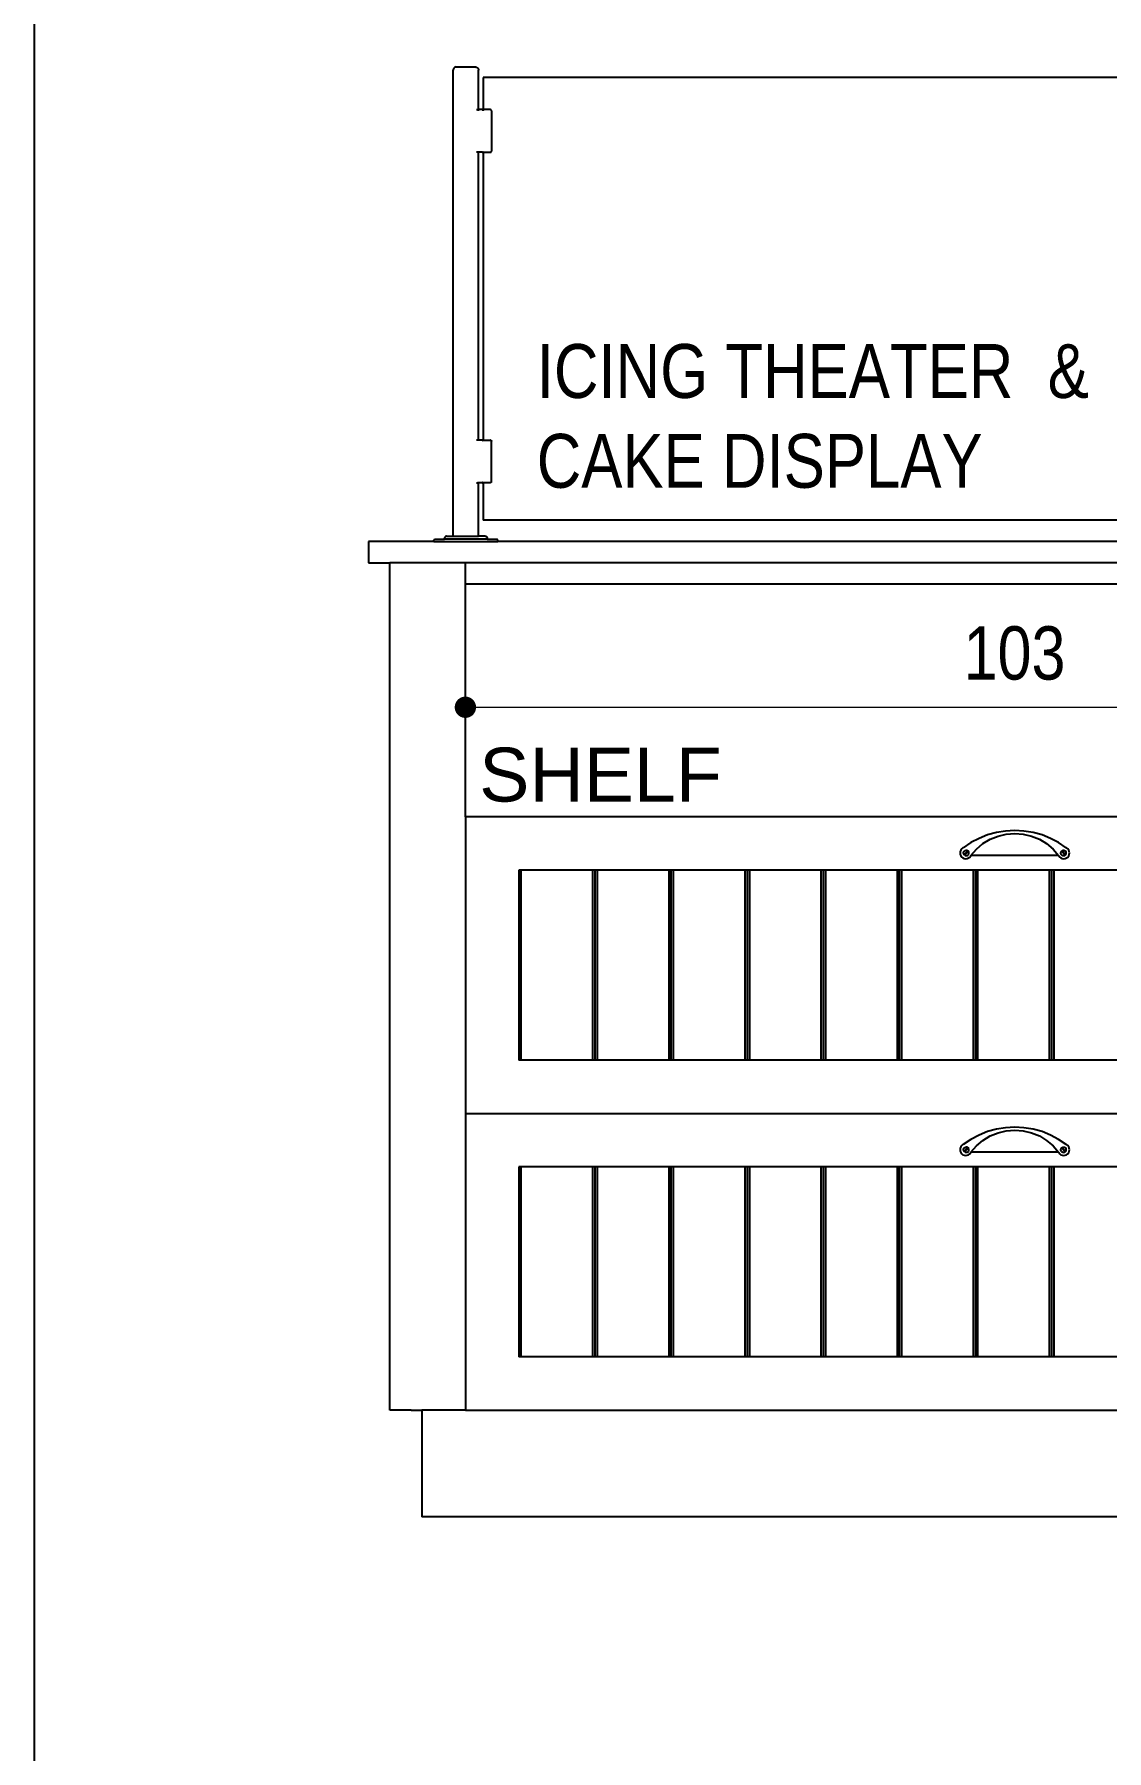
# Model space of a CAD drawing. Header units: millimetres. Extents: x 106699 to 122058, y 158555 to 162844.
# Drawn here: x 109440.5 to 109591.3, y 160786.7 to 161028.2 of the extents above; entities that cross this region are included whole.
import ezdxf

# ---------------------------------------------------------------- set-up
doc = ezdxf.new("R2010")
doc.units = ezdxf.units.MM
doc.layers.add('layout-BE', color=16, linetype='Continuous')
doc.layers.add('S2000-002 Çizgi', color=7, linetype='Continuous')
doc.layers.add('no3_yazı tefriş', color=152, linetype='Continuous', lineweight=0)
doc.styles.add('BE', font='ARIALN.TTF')
doc.styles.get("Standard").update_dxf_attribs({"font": 'arial.ttf'})
doc.dimstyles.new('Copy of BE-50', dxfattribs={"dimscale": 100, "dimtxt": 0.05, "dimasz": 0.02, "dimexe": 0.025, "dimexo": 0, "dimgap": 0.025, "dimtad": 1, "dimdec": 1, "dimrnd": 0.5, "dimdsep": 46, "dimtxsty": 'BE', "dimblk": 'DOT', "dimcen": 0.5, "dimdle": 0.025, "dimse1": 1, "dimse2": 1, "dimclrd": 256, "dimclre": 256, "dimclrt": 256, "dimadec": 0, "dimazin": 2, "dimtm": 1e-09, "dimtfac": 1, "dimtdec": 1, "dimtix": 1, "dimtmove": 2, "dimatfit": 0, "dimldrblk": 'DOT', "dimfxl": 0.5, "dimfxlon": 1, "dimtolj": 1, "dimlwd": 9, "dimlwe": 0, "dimarcsym": 0})

# ---------------------------------------------------------------- blocks, each defined once
blk = doc.blocks.new('_Dot')
at = {"color": 0, "linetype": 'ByBlock', "lineweight": -2}
blk.add_line((-0.5, 0), (-1, 0), dxfattribs=at)
at = {"color": 0, "linetype": 'ByBlock', "const_width": 0.5}
blk.add_lwpolyline([(-0.25, 0, 1), (0.25, 0, 1)], format="xyb", close=True, dxfattribs=at)
blk = doc.blocks.new('*D166')
at = {"layer": 'Defpoints', "color": 0, "transparency": 16777216}
for p in [(117001.79, 160595.34), (117001.79, 160530.4), (116898.79, 160529.4)]:
    blk.add_point(p, dxfattribs=at)
at = {"layer": 'S2000-002 Çizgi', "color": 134, "lineweight": 9, "true_color": 0x00a5a5, "transparency": 16777216}
blk.add_line((116900.79, 160595.34), (116999.79, 160595.34), dxfattribs=at)
at = {"layer": 'S2000-002 Çizgi', "color": 134, "lineweight": 9, "true_color": 0x00a5a5, "transparency": 16777216, "xscale": 2, "yscale": 2, "zscale": 2, "rotation": 180}
blk.add_blockref('_Dot', (116898.79, 160595.34), dxfattribs=at)
at = {"layer": 'S2000-002 Çizgi', "color": 134, "lineweight": 9, "true_color": 0x00a5a5, "transparency": 16777216, "xscale": 2, "yscale": 2, "zscale": 2}
blk.add_blockref('_Dot', (117001.79, 160595.34), dxfattribs=at)
at = {"layer": 'S2000-002 Çizgi', "color": 134, "true_color": 0x00a5a5, "transparency": 16777216, "insert": (116950.29, 160600.4), "char_height": 5, "attachment_point": 5, "style": 'BE'}
blk.add_mtext('\\A1;103', dxfattribs=at)
blk = doc.blocks.new('Layout1')
at = {"layer": 'layout-BE'}
blk.add_lwpolyline([(233.5, 1430), (233.5, 55)], dxfattribs=at)
blk = doc.blocks.new('BB')
for p, q in [((116897.64, 160655.16), (116897.63, 160655.1)), ((116897.63, 160611.4), (116897.63, 160655.1)), ((116897.66, 160655.23), (116897.64, 160655.16)), ((116897.7, 160655.29), (116897.66, 160655.23)), ((116897.74, 160655.33), (116897.7, 160655.29)), ((116897.8, 160655.37), (116897.74, 160655.33)), ((116897.87, 160655.39), (116897.8, 160655.37)), ((116897.93, 160655.4), (116897.87, 160655.39)), ((116897.93, 160655.4), (116899.73, 160655.4)), ((116899.73, 160655.4), (116899.8, 160655.39)), ((116899.8, 160655.39), (116899.86, 160655.37)), ((116899.86, 160655.37), (116899.92, 160655.33)), ((116899.92, 160655.33), (116899.97, 160655.29)), ((116899.97, 160655.29), (116900, 160655.23)), ((116900, 160655.23), (116900.02, 160655.16)), ((116900.02, 160655.16), (116900.03, 160655.1)), ((116900.03, 160651.4), (116900.03, 160655.1)), ((116980.45, 160654.4), (116900.45, 160654.4)), ((116900.45, 160654.4), (116900.45, 160651.4)), ((116899.83, 160651.4), (116900.03, 160651.4)), ((116900.03, 160651.38), (116900.03, 160651.4)), ((116900.35, 160651.4), (116900.03, 160651.4)), ((116900.03, 160651.3), (116900.03, 160651.34)), ((116900.37, 160651.4), (116900.35, 160651.4)), ((116900.39, 160651.39), (116900.37, 160651.4)), ((116900.37, 160651.4), (116900.45, 160651.4)), ((116900.41, 160651.38), (116900.39, 160651.39)), ((116900.45, 160651.32), (116900.44, 160651.34)), ((116900.45, 160651.4), (116900.45, 160651.38)), ((116901.13, 160651.4), (116900.45, 160651.4)), ((116900.45, 160651.34), (116900.45, 160651.32)), ((116900.45, 160651.3), (116900.45, 160651.32)), ((116901.13, 160651.4), (116901.14, 160651.4)), ((116901.14, 160651.4), (116901.15, 160651.4)), ((116901.17, 160651.39), (116901.15, 160651.4)), ((116901.19, 160651.38), (116901.17, 160651.39)), ((116901.21, 160651.36), (116901.19, 160651.38)), ((116901.22, 160651.34), (116901.21, 160651.36)), ((116901.23, 160651.32), (116901.22, 160651.34)), ((116901.23, 160651.3), (116901.23, 160651.32)), ((116901.23, 160651.3), (116901.23, 160647.5)), ((116900.03, 160647.4), (116899.83, 160647.4)), ((116900.03, 160647.41), (116900.03, 160647.45)), ((116900.03, 160620.4), (116900.03, 160647.4)), ((116900.35, 160647.4), (116900.03, 160647.4)), ((116900.35, 160647.4), (116900.37, 160647.4)), ((116900.37, 160647.4), (116900.45, 160647.4)), ((116900.39, 160647.41), (116900.41, 160647.42)), ((116900.41, 160647.42), (116900.43, 160647.44)), ((116900.43, 160647.44), (116900.44, 160647.45)), ((116900.45, 160647.45), (116900.45, 160647.41)), ((116900.45, 160647.45), (116900.45, 160647.41)), ((116900.45, 160647.45), (116900.45, 160647.41)), ((116900.45, 160647.4), (116900.45, 160620.4)), ((116900.45, 160647.4), (116901.12, 160647.4)), ((116901.12, 160647.4), (116901.13, 160647.4)), ((116901.13, 160647.4), (116901.14, 160647.4)), ((116901.15, 160647.4), (116901.14, 160647.4)), ((116901.17, 160647.41), (116901.15, 160647.4)), ((116901.17, 160647.41), (116901.19, 160647.42)), ((116901.19, 160647.42), (116901.21, 160647.44)), ((116901.21, 160647.44), (116901.22, 160647.45)), ((116901.22, 160647.45), (116901.23, 160647.48)), ((116901.23, 160647.48), (116901.23, 160647.5)), ((116900.03, 160620.4), (116899.83, 160620.4)), ((116900.35, 160620.4), (116900.03, 160620.4)), ((116900.03, 160620.34), (116900.03, 160620.39)), ((116900.35, 160620.4), (116900.37, 160620.4)), ((116900.37, 160620.4), (116900.45, 160620.4)), ((116900.39, 160620.39), (116900.41, 160620.38)), ((116900.41, 160620.38), (116900.43, 160620.36)), ((116900.43, 160620.36), (116900.44, 160620.34)), ((116900.45, 160620.4), (116901.12, 160620.4)), ((116900.45, 160620.39), (116900.45, 160620.34)), ((116900.45, 160620.34), (116900.45, 160620.39)), ((116900.45, 160620.34), (116900.45, 160620.39)), ((116901.12, 160620.4), (116901.13, 160620.4)), ((116901.13, 160620.4), (116901.14, 160620.4)), ((116901.15, 160620.4), (116901.14, 160620.4)), ((116901.17, 160620.39), (116901.15, 160620.4)), ((116901.17, 160620.39), (116901.19, 160620.38)), ((116901.19, 160620.38), (116901.21, 160620.36)), ((116901.21, 160620.36), (116901.22, 160620.34)), ((116901.22, 160620.34), (116901.23, 160620.32)), ((116901.23, 160620.32), (116901.23, 160620.3)), ((116901.23, 160616.5), (116901.23, 160620.3)), ((116899.83, 160616.4), (116900.03, 160616.4)), ((116900.03, 160616.45), (116900.03, 160616.5)), ((116900.03, 160616.4), (116900.03, 160616.42)), ((116900.03, 160611.4), (116900.03, 160616.4)), ((116900.35, 160616.4), (116900.03, 160616.4)), ((116900.37, 160616.4), (116900.35, 160616.4)), ((116900.39, 160616.41), (116900.37, 160616.4)), ((116900.37, 160616.4), (116900.45, 160616.4)), ((116900.41, 160616.42), (116900.39, 160616.41)), ((116900.45, 160616.48), (116900.44, 160616.45)), ((116900.45, 160616.5), (116900.45, 160616.48)), ((116900.45, 160616.48), (116900.45, 160616.45)), ((116900.45, 160616.42), (116900.45, 160616.4)), ((116900.45, 160616.4), (116900.45, 160612.9)), ((116901.13, 160616.4), (116900.45, 160616.4)), ((116901.13, 160616.4), (116901.14, 160616.4)), ((116901.14, 160616.4), (116901.15, 160616.4)), ((116901.17, 160616.41), (116901.15, 160616.4)), ((116901.19, 160616.42), (116901.17, 160616.41)), ((116901.21, 160616.44), (116901.19, 160616.42)), ((116901.22, 160616.45), (116901.21, 160616.44)), ((116901.23, 160616.48), (116901.22, 160616.45)), ((116901.23, 160616.5), (116901.23, 160616.48)), ((116980.45, 160612.9), (116900.45, 160612.9)), ((116889.69, 160610.9), (116889.69, 160608.9)), ((116895.83, 160610.9), (116889.69, 160610.9)), ((116895.84, 160611.04), (116895.83, 160611.02)), ((116895.83, 160611), (116895.83, 160611.02)), ((116895.83, 160610.9), (116895.83, 160611)), ((116895.83, 160610.9), (116901.83, 160610.9)), ((116895.85, 160611.06), (116895.84, 160611.04)), ((116895.87, 160611.08), (116895.85, 160611.06)), ((116895.87, 160611.08), (116895.89, 160611.09)), ((116895.89, 160611.09), (116895.91, 160611.1)), ((116895.91, 160611.1), (116895.93, 160611.1)), ((116895.93, 160611.1), (116896.83, 160611.1)), ((116896.84, 160611.24), (116896.83, 160611.2)), ((116896.83, 160611.1), (116896.83, 160611.2)), ((116896.83, 160611.04), (116896.83, 160611.1)), ((116900.83, 160611.1), (116896.83, 160611.1)), ((116896.83, 160611), (116896.83, 160611.02)), ((116896.85, 160611.28), (116896.84, 160611.24)), ((116896.88, 160611.32), (116896.85, 160611.28)), ((116896.91, 160611.35), (116896.88, 160611.32)), ((116896.95, 160611.38), (116896.91, 160611.35)), ((116896.99, 160611.39), (116896.95, 160611.38)), ((116897.03, 160611.4), (116896.99, 160611.39)), ((116897.03, 160611.4), (116897.63, 160611.4)), ((116897.63, 160611.4), (116900.03, 160611.4)), ((116900.63, 160611.4), (116900.03, 160611.4)), ((116900.63, 160611.4), (116900.68, 160611.39)), ((116900.68, 160611.39), (116900.72, 160611.38)), ((116900.72, 160611.38), (116900.76, 160611.35)), ((116900.76, 160611.35), (116900.79, 160611.32)), ((116900.79, 160611.32), (116900.81, 160611.28)), ((116900.81, 160611.28), (116900.83, 160611.24)), ((116900.83, 160611.24), (116900.83, 160611.2)), ((116900.83, 160611.1), (116900.83, 160611.2)), ((116900.83, 160611.04), (116900.83, 160611.1)), ((116900.83, 160611.1), (116901.73, 160611.1)), ((116900.83, 160611), (116900.83, 160611.02)), ((116901.75, 160611.1), (116901.73, 160611.1)), ((116901.77, 160611.09), (116901.75, 160611.1)), ((116901.79, 160611.08), (116901.77, 160611.09)), ((116901.81, 160611.06), (116901.79, 160611.08)), ((116901.82, 160611.04), (116901.81, 160611.06)), ((116901.83, 160611.02), (116901.82, 160611.04)), ((116901.83, 160611), (116901.83, 160611.02)), ((116901.83, 160610.9), (116901.83, 160611)), ((116979.07, 160610.9), (116901.83, 160610.9)), ((116889.69, 160608.9), (116891.69, 160608.9)), ((116893.69, 160608.9), (116891.69, 160608.9)), ((116891.69, 160529.4), (116891.69, 160608.9)), ((116899.69, 160608.9), (116893.69, 160608.9)), ((117155.69, 160608.9), (116899.69, 160608.9)), ((117000.69, 160606.9), (116898.79, 160606.9)), ((116898.79, 160585.06), (116898.79, 160557.23)), ((116899.69, 160585.06), (116898.79, 160585.06)), ((117000.69, 160585.06), (116899.69, 160585.06)), ((116948.6, 160583.59), (116947.77, 160583.36)), ((116949.45, 160583.73), (116948.6, 160583.59)), ((116950.32, 160583.78), (116949.45, 160583.73)), ((116951.18, 160583.73), (116950.32, 160583.78)), ((116952.03, 160583.59), (116951.18, 160583.73)), ((116952.87, 160583.36), (116952.03, 160583.59)), ((116945.25, 160581.94), (116945.2, 160581.81)), ((116945.34, 160582.05), (116945.25, 160581.94)), ((116945.45, 160582.14), (116945.34, 160582.05)), ((116945.48, 160582.15), (116945.45, 160582.14)), ((116946.2, 160582.64), (116945.48, 160582.15)), ((116945.62, 160581.88), (116945.68, 160581.92)), ((116945.68, 160581.92), (116945.74, 160581.93)), ((116945.74, 160581.93), (116945.81, 160581.93)), ((116945.81, 160581.93), (116945.87, 160581.91)), ((116946.96, 160583.04), (116946.2, 160582.64)), ((116946.2, 160581.43), (116946.72, 160582.03)), ((116946.72, 160582.03), (116947.33, 160582.55)), ((116947.77, 160583.36), (116946.96, 160583.04)), ((116947.33, 160582.55), (116948.01, 160582.96)), ((116948.01, 160582.96), (116948.75, 160583.26)), ((116948.75, 160583.26), (116949.52, 160583.44)), ((116949.52, 160583.44), (116950.32, 160583.51)), ((116950.32, 160583.51), (116951.11, 160583.44)), ((116951.11, 160583.44), (116951.88, 160583.26)), ((116951.88, 160583.26), (116952.62, 160582.96)), ((116952.62, 160582.96), (116953.3, 160582.55)), ((116953.67, 160583.04), (116952.87, 160583.36)), ((116953.3, 160582.55), (116953.91, 160582.03)), ((116954.43, 160582.64), (116953.67, 160583.04)), ((116953.91, 160582.03), (116954.43, 160581.43)), ((116955.15, 160582.15), (116954.43, 160582.64)), ((116954.79, 160581.9), (116954.85, 160581.92)), ((116954.85, 160581.92), (116954.92, 160581.93)), ((116954.92, 160581.93), (116954.98, 160581.91)), ((116955.18, 160582.14), (116955.15, 160582.15)), ((116955.3, 160582.05), (116955.18, 160582.14)), ((116955.38, 160581.94), (116955.3, 160582.05)), ((116955.43, 160581.81), (116955.38, 160581.94)), ((116945.2, 160581.81), (116945.18, 160581.67)), ((116945.18, 160581.67), (116945.2, 160581.53)), ((116945.2, 160581.53), (116945.25, 160581.4)), ((116945.25, 160581.4), (116945.34, 160581.29)), ((116945.34, 160581.29), (116945.45, 160581.2)), ((116945.45, 160581.2), (116945.58, 160581.15)), ((116945.51, 160581.65), (116945.52, 160581.72)), ((116945.53, 160581.58), (116945.51, 160581.65)), ((116945.52, 160581.72), (116945.53, 160581.78)), ((116945.53, 160581.78), (116945.57, 160581.84)), ((116945.56, 160581.53), (116945.53, 160581.58)), ((116945.58, 160581.5), (116945.56, 160581.53)), ((116945.57, 160581.84), (116945.62, 160581.88)), ((116945.58, 160581.5), (116945.9, 160581.89)), ((116945.61, 160581.48), (116945.58, 160581.5)), ((116945.58, 160581.15), (116945.72, 160581.13)), ((116945.64, 160581.46), (116945.61, 160581.48)), ((116945.95, 160581.85), (116945.64, 160581.46)), ((116945.64, 160581.46), (116945.67, 160581.44)), ((116945.67, 160581.44), (116945.73, 160581.42)), ((116945.72, 160581.13), (116945.86, 160581.15)), ((116945.73, 160581.42), (116945.8, 160581.42)), ((116945.8, 160581.42), (116945.86, 160581.44)), ((116945.86, 160581.44), (116945.92, 160581.47)), ((116945.86, 160581.15), (116945.99, 160581.2)), ((116945.87, 160581.91), (116945.9, 160581.89)), ((116945.9, 160581.89), (116945.93, 160581.88)), ((116945.92, 160581.47), (116945.97, 160581.52)), ((116945.93, 160581.88), (116945.95, 160581.85)), ((116945.97, 160581.83), (116945.95, 160581.85)), ((116946.01, 160581.77), (116945.97, 160581.83)), ((116945.97, 160581.52), (116946, 160581.57)), ((116945.99, 160581.2), (116946.1, 160581.29)), ((116946, 160581.57), (116946.02, 160581.64)), ((116946.02, 160581.7), (116946.01, 160581.77)), ((116946.02, 160581.64), (116946.02, 160581.7)), ((116946.1, 160581.29), (116946.19, 160581.4)), ((116946.19, 160581.4), (116946.2, 160581.43)), ((116954.43, 160581.43), (116946.2, 160581.43)), ((116954.43, 160581.43), (116954.45, 160581.4)), ((116954.45, 160581.4), (116954.53, 160581.29)), ((116954.53, 160581.29), (116954.64, 160581.2)), ((116954.64, 160581.69), (116954.66, 160581.76)), ((116954.64, 160581.63), (116954.64, 160581.69)), ((116954.66, 160581.56), (116954.64, 160581.63)), ((116954.64, 160581.2), (116954.77, 160581.15)), ((116954.66, 160581.76), (116954.69, 160581.82)), ((116954.7, 160581.51), (116954.66, 160581.56)), ((116954.69, 160581.82), (116954.71, 160581.84)), ((116954.7, 160581.51), (116954.75, 160581.46)), ((116954.71, 160581.84), (116954.73, 160581.87)), ((116955.03, 160581.46), (116954.71, 160581.84)), ((116954.73, 160581.87), (116954.76, 160581.89)), ((116954.75, 160581.46), (116954.81, 160581.43)), ((116954.76, 160581.89), (116954.79, 160581.9)), ((116954.76, 160581.89), (116955.08, 160581.5)), ((116954.77, 160581.15), (116954.91, 160581.13)), ((116954.81, 160581.43), (116954.88, 160581.42)), ((116954.88, 160581.42), (116954.94, 160581.42)), ((116954.91, 160581.13), (116955.05, 160581.15)), ((116954.94, 160581.42), (116955.01, 160581.44)), ((116954.98, 160581.91), (116955.04, 160581.88)), ((116955.01, 160581.44), (116955.03, 160581.46)), ((116955.06, 160581.48), (116955.03, 160581.46)), ((116955.04, 160581.88), (116955.09, 160581.84)), ((116955.05, 160581.15), (116955.18, 160581.2)), ((116955.08, 160581.5), (116955.06, 160581.48)), ((116955.08, 160581.5), (116955.11, 160581.53)), ((116955.13, 160581.78), (116955.09, 160581.84)), ((116955.11, 160581.53), (116955.14, 160581.59)), ((116955.15, 160581.72), (116955.13, 160581.78)), ((116955.14, 160581.59), (116955.15, 160581.65)), ((116955.15, 160581.65), (116955.15, 160581.72)), ((116955.18, 160581.2), (116955.3, 160581.29)), ((116955.3, 160581.29), (116955.38, 160581.4)), ((116955.38, 160581.4), (116955.43, 160581.53)), ((116955.45, 160581.67), (116955.43, 160581.81)), ((116955.43, 160581.53), (116955.45, 160581.67)), ((116903.79, 160580.06), (116903.79, 160562.23)), ((116904, 160580.06), (116903.79, 160580.06)), ((116904, 160580.06), (116904, 160562.23)), ((116910.72, 160580.06), (116904, 160580.06)), ((116910.72, 160580.06), (116910.72, 160562.23)), ((116910.93, 160580.06), (116910.72, 160580.06)), ((116910.93, 160580.06), (116910.93, 160562.23)), ((116911.14, 160580.06), (116910.93, 160580.06)), ((116911.14, 160580.06), (116911.14, 160562.23)), ((116917.86, 160580.06), (116911.14, 160580.06)), ((116917.86, 160580.06), (116917.86, 160562.23)), ((116918.07, 160580.06), (116917.86, 160580.06)), ((116918.07, 160580.06), (116918.07, 160562.23)), ((116918.28, 160580.06), (116918.07, 160580.06)), ((116918.28, 160580.06), (116918.28, 160562.23)), ((116925, 160580.06), (116918.28, 160580.06)), ((116925, 160580.06), (116925, 160562.23)), ((116925.21, 160580.06), (116925, 160580.06)), ((116925.21, 160580.06), (116925.21, 160562.23)), ((116925.42, 160580.06), (116925.21, 160580.06)), ((116925.42, 160580.06), (116925.42, 160562.23)), ((116932.14, 160580.06), (116925.42, 160580.06)), ((116932.14, 160580.06), (116932.14, 160562.23)), ((116932.35, 160580.06), (116932.14, 160580.06)), ((116932.35, 160580.06), (116932.35, 160562.23)), ((116932.56, 160580.06), (116932.35, 160580.06)), ((116932.56, 160580.06), (116932.56, 160562.23)), ((116939.27, 160580.06), (116932.56, 160580.06)), ((116939.27, 160580.06), (116939.27, 160562.23)), ((116939.48, 160580.06), (116939.27, 160580.06)), ((116939.48, 160580.06), (116939.48, 160562.23)), ((116939.69, 160580.06), (116939.48, 160580.06)), ((116939.69, 160580.06), (116939.69, 160562.23)), ((116946.41, 160580.06), (116939.69, 160580.06)), ((116946.41, 160580.06), (116946.41, 160562.23)), ((116946.62, 160580.06), (116946.41, 160580.06)), ((116946.62, 160580.06), (116946.62, 160562.23)), ((116946.83, 160580.06), (116946.62, 160580.06)), ((116946.83, 160580.06), (116946.83, 160562.23)), ((116953.55, 160580.06), (116946.83, 160580.06)), ((116953.55, 160580.06), (116953.55, 160562.23)), ((116953.76, 160580.06), (116953.55, 160580.06)), ((116953.76, 160580.06), (116953.76, 160562.23)), ((116953.97, 160580.06), (116953.76, 160580.06)), ((116953.97, 160580.06), (116953.97, 160562.23)), ((116960.69, 160580.06), (116953.97, 160580.06)), ((116904, 160562.23), (116903.79, 160562.23)), ((116910.72, 160562.23), (116904, 160562.23)), ((116910.93, 160562.23), (116910.72, 160562.23)), ((116911.14, 160562.23), (116910.93, 160562.23)), ((116917.86, 160562.23), (116911.14, 160562.23)), ((116918.07, 160562.23), (116917.86, 160562.23)), ((116918.28, 160562.23), (116918.07, 160562.23)), ((116925, 160562.23), (116918.28, 160562.23)), ((116925.21, 160562.23), (116925, 160562.23)), ((116925.42, 160562.23), (116925.21, 160562.23)), ((116932.14, 160562.23), (116925.42, 160562.23)), ((116932.35, 160562.23), (116932.14, 160562.23)), ((116932.56, 160562.23), (116932.35, 160562.23)), ((116939.27, 160562.23), (116932.56, 160562.23)), ((116939.48, 160562.23), (116939.27, 160562.23)), ((116939.69, 160562.23), (116939.48, 160562.23)), ((116946.41, 160562.23), (116939.69, 160562.23)), ((116946.62, 160562.23), (116946.41, 160562.23)), ((116946.83, 160562.23), (116946.62, 160562.23)), ((116953.55, 160562.23), (116946.83, 160562.23)), ((116953.76, 160562.23), (116953.55, 160562.23)), ((116953.97, 160562.23), (116953.76, 160562.23)), ((116960.69, 160562.23), (116953.97, 160562.23)), ((116898.79, 160557.23), (117001.59, 160557.23)), ((116898.79, 160557.23), (116898.79, 160529.4)), ((116946.2, 160554.8), (116945.48, 160554.32)), ((116946.96, 160555.21), (116946.2, 160554.8)), ((116946.72, 160554.2), (116947.33, 160554.71)), ((116947.77, 160555.53), (116946.96, 160555.21)), ((116947.33, 160554.71), (116948.01, 160555.13)), ((116948.6, 160555.76), (116947.77, 160555.53)), ((116948.01, 160555.13), (116948.75, 160555.43)), ((116949.45, 160555.9), (116948.6, 160555.76)), ((116948.75, 160555.43), (116949.52, 160555.61)), ((116950.32, 160555.94), (116949.45, 160555.9)), ((116949.52, 160555.61), (116950.32, 160555.67)), ((116951.18, 160555.9), (116950.32, 160555.94)), ((116950.32, 160555.67), (116951.11, 160555.61)), ((116951.11, 160555.61), (116951.88, 160555.43)), ((116952.03, 160555.76), (116951.18, 160555.9)), ((116951.88, 160555.43), (116952.62, 160555.13)), ((116952.87, 160555.53), (116952.03, 160555.76)), ((116952.62, 160555.13), (116953.3, 160554.71)), ((116953.67, 160555.21), (116952.87, 160555.53)), ((116953.3, 160554.71), (116953.91, 160554.2)), ((116954.43, 160554.8), (116953.67, 160555.21)), ((116955.15, 160554.32), (116954.43, 160554.8)), ((116945.2, 160553.98), (116945.18, 160553.84)), ((116945.18, 160553.84), (116945.2, 160553.7)), ((116945.25, 160554.11), (116945.2, 160553.98)), ((116945.2, 160553.7), (116945.25, 160553.57)), ((116945.34, 160554.22), (116945.25, 160554.11)), ((116945.25, 160553.57), (116945.34, 160553.46)), ((116945.45, 160554.31), (116945.34, 160554.22)), ((116945.34, 160553.46), (116945.45, 160553.37)), ((116945.48, 160554.32), (116945.45, 160554.31)), ((116945.45, 160553.37), (116945.58, 160553.32)), ((116945.51, 160553.82), (116945.52, 160553.88)), ((116945.53, 160553.75), (116945.51, 160553.82)), ((116945.52, 160553.88), (116945.53, 160553.95)), ((116945.53, 160553.95), (116945.57, 160554)), ((116945.56, 160553.69), (116945.53, 160553.75)), ((116945.58, 160553.67), (116945.56, 160553.69)), ((116945.57, 160554), (116945.62, 160554.05)), ((116945.58, 160553.67), (116945.9, 160554.06)), ((116945.61, 160553.64), (116945.58, 160553.67)), ((116945.58, 160553.32), (116945.72, 160553.3)), ((116945.64, 160553.63), (116945.61, 160553.64)), ((116945.62, 160554.05), (116945.68, 160554.08)), ((116945.95, 160554.02), (116945.64, 160553.63)), ((116945.64, 160553.63), (116945.67, 160553.61)), ((116945.67, 160553.61), (116945.73, 160553.59)), ((116945.68, 160554.08), (116945.74, 160554.1)), ((116945.72, 160553.3), (116945.86, 160553.32)), ((116945.73, 160553.59), (116945.8, 160553.59)), ((116945.74, 160554.1), (116945.81, 160554.1)), ((116945.8, 160553.59), (116945.86, 160553.61)), ((116945.81, 160554.1), (116945.87, 160554.08)), ((116945.86, 160553.61), (116945.92, 160553.64)), ((116945.86, 160553.32), (116945.99, 160553.37)), ((116945.87, 160554.08), (116945.9, 160554.06)), ((116945.9, 160554.06), (116945.93, 160554.04)), ((116945.92, 160553.64), (116945.97, 160553.68)), ((116945.93, 160554.04), (116945.95, 160554.02)), ((116945.97, 160553.99), (116945.95, 160554.02)), ((116946.01, 160553.94), (116945.97, 160553.99)), ((116945.97, 160553.68), (116946, 160553.74)), ((116945.99, 160553.37), (116946.1, 160553.46)), ((116946, 160553.74), (116946.02, 160553.8)), ((116946.02, 160553.87), (116946.01, 160553.94)), ((116946.02, 160553.8), (116946.02, 160553.87)), ((116946.1, 160553.46), (116946.19, 160553.57)), ((116946.19, 160553.57), (116946.2, 160553.6)), ((116946.2, 160553.6), (116946.72, 160554.2)), ((116954.43, 160553.6), (116946.2, 160553.6)), ((116953.91, 160554.2), (116954.43, 160553.6)), ((116954.43, 160553.6), (116954.45, 160553.57)), ((116954.45, 160553.57), (116954.53, 160553.46)), ((116954.53, 160553.46), (116954.64, 160553.37)), ((116954.64, 160553.86), (116954.66, 160553.92)), ((116954.64, 160553.79), (116954.64, 160553.86)), ((116954.66, 160553.73), (116954.64, 160553.79)), ((116954.64, 160553.37), (116954.77, 160553.32)), ((116954.66, 160553.92), (116954.69, 160553.98)), ((116954.7, 160553.67), (116954.66, 160553.73)), ((116954.69, 160553.98), (116954.71, 160554.01)), ((116954.7, 160553.67), (116954.75, 160553.63)), ((116954.71, 160554.01), (116954.73, 160554.03)), ((116955.03, 160553.63), (116954.71, 160554.01)), ((116954.73, 160554.03), (116954.76, 160554.05)), ((116954.75, 160553.63), (116954.81, 160553.6)), ((116954.76, 160554.05), (116954.79, 160554.07)), ((116954.76, 160554.05), (116955.08, 160553.67)), ((116954.77, 160553.32), (116954.91, 160553.3)), ((116954.79, 160554.07), (116954.85, 160554.09)), ((116954.81, 160553.6), (116954.88, 160553.58)), ((116954.85, 160554.09), (116954.92, 160554.09)), ((116954.88, 160553.58), (116954.94, 160553.59)), ((116954.91, 160553.3), (116955.05, 160553.32)), ((116954.92, 160554.09), (116954.98, 160554.08)), ((116954.94, 160553.59), (116955.01, 160553.61)), ((116954.98, 160554.08), (116955.04, 160554.05)), ((116955.01, 160553.61), (116955.03, 160553.63)), ((116955.06, 160553.64), (116955.03, 160553.63)), ((116955.04, 160554.05), (116955.09, 160554)), ((116955.05, 160553.32), (116955.18, 160553.37)), ((116955.08, 160553.67), (116955.06, 160553.64)), ((116955.08, 160553.67), (116955.11, 160553.69)), ((116955.13, 160553.95), (116955.09, 160554)), ((116955.11, 160553.69), (116955.14, 160553.75)), ((116955.15, 160553.89), (116955.13, 160553.95)), ((116955.14, 160553.75), (116955.15, 160553.82)), ((116955.18, 160554.31), (116955.15, 160554.32)), ((116955.15, 160553.82), (116955.15, 160553.89)), ((116955.3, 160554.22), (116955.18, 160554.31)), ((116955.18, 160553.37), (116955.3, 160553.46)), ((116955.38, 160554.11), (116955.3, 160554.22)), ((116955.3, 160553.46), (116955.38, 160553.57)), ((116955.43, 160553.98), (116955.38, 160554.11)), ((116955.38, 160553.57), (116955.43, 160553.7)), ((116955.45, 160553.84), (116955.43, 160553.98)), ((116955.43, 160553.7), (116955.45, 160553.84)), ((116903.79, 160552.23), (116903.79, 160534.4)), ((116904, 160552.23), (116903.79, 160552.23)), ((116904, 160552.23), (116904, 160534.4)), ((116910.72, 160552.23), (116904, 160552.23)), ((116910.72, 160552.23), (116910.72, 160534.4)), ((116910.93, 160552.23), (116910.72, 160552.23)), ((116910.93, 160552.23), (116910.93, 160534.4)), ((116911.14, 160552.23), (116910.93, 160552.23)), ((116911.14, 160552.23), (116911.14, 160534.4)), ((116917.86, 160552.23), (116911.14, 160552.23)), ((116917.86, 160552.23), (116917.86, 160534.4)), ((116918.07, 160552.23), (116917.86, 160552.23)), ((116918.07, 160552.23), (116918.07, 160534.4)), ((116918.28, 160552.23), (116918.07, 160552.23)), ((116918.28, 160552.23), (116918.28, 160534.4)), ((116925, 160552.23), (116918.28, 160552.23)), ((116925, 160552.23), (116925, 160534.4)), ((116925.21, 160552.23), (116925, 160552.23)), ((116925.21, 160552.23), (116925.21, 160534.4)), ((116925.42, 160552.23), (116925.21, 160552.23)), ((116925.42, 160552.23), (116925.42, 160534.4)), ((116932.14, 160552.23), (116925.42, 160552.23)), ((116932.14, 160552.23), (116932.14, 160534.4)), ((116932.35, 160552.23), (116932.14, 160552.23)), ((116932.35, 160552.23), (116932.35, 160534.4)), ((116932.56, 160552.23), (116932.35, 160552.23)), ((116932.56, 160552.23), (116932.56, 160534.4)), ((116939.27, 160552.23), (116932.56, 160552.23)), ((116939.27, 160552.23), (116939.27, 160534.4)), ((116939.48, 160552.23), (116939.27, 160552.23)), ((116939.48, 160552.23), (116939.48, 160534.4)), ((116939.69, 160552.23), (116939.48, 160552.23)), ((116939.69, 160552.23), (116939.69, 160534.4)), ((116946.41, 160552.23), (116939.69, 160552.23)), ((116946.41, 160552.23), (116946.41, 160534.4)), ((116946.62, 160552.23), (116946.41, 160552.23)), ((116946.62, 160552.23), (116946.62, 160534.4)), ((116946.83, 160552.23), (116946.62, 160552.23)), ((116946.83, 160552.23), (116946.83, 160534.4)), ((116953.55, 160552.23), (116946.83, 160552.23)), ((116953.55, 160552.23), (116953.55, 160534.4)), ((116953.76, 160552.23), (116953.55, 160552.23)), ((116953.76, 160552.23), (116953.76, 160534.4)), ((116953.97, 160552.23), (116953.76, 160552.23)), ((116953.97, 160552.23), (116953.97, 160534.4)), ((116960.69, 160552.23), (116953.97, 160552.23)), ((116904, 160534.4), (116903.79, 160534.4)), ((116910.72, 160534.4), (116904, 160534.4)), ((116910.93, 160534.4), (116910.72, 160534.4)), ((116911.14, 160534.4), (116910.93, 160534.4)), ((116917.86, 160534.4), (116911.14, 160534.4)), ((116918.07, 160534.4), (116917.86, 160534.4)), ((116918.28, 160534.4), (116918.07, 160534.4)), ((116925, 160534.4), (116918.28, 160534.4)), ((116925.21, 160534.4), (116925, 160534.4)), ((116925.42, 160534.4), (116925.21, 160534.4)), ((116932.14, 160534.4), (116925.42, 160534.4)), ((116932.35, 160534.4), (116932.14, 160534.4)), ((116932.56, 160534.4), (116932.35, 160534.4)), ((116939.27, 160534.4), (116932.56, 160534.4)), ((116939.48, 160534.4), (116939.27, 160534.4)), ((116939.69, 160534.4), (116939.48, 160534.4)), ((116946.41, 160534.4), (116939.69, 160534.4)), ((116946.62, 160534.4), (116946.41, 160534.4)), ((116946.83, 160534.4), (116946.62, 160534.4)), ((116953.55, 160534.4), (116946.83, 160534.4)), ((116953.76, 160534.4), (116953.55, 160534.4)), ((116953.97, 160534.4), (116953.76, 160534.4)), ((116960.69, 160534.4), (116953.97, 160534.4)), ((116893.69, 160529.4), (116891.69, 160529.4)), ((116893.69, 160529.4), (116894.69, 160529.4)), ((116894.69, 160529.4), (116894.69, 160519.4)), ((116898.79, 160529.4), (116894.69, 160529.4)), ((116898.79, 160529.4), (116899.69, 160529.4)), ((116899.69, 160529.4), (117001.59, 160529.4)), ((116899.69, 160519.4), (116894.69, 160519.4)), ((117311.69, 160519.4), (116899.69, 160519.4))]:
    blk.add_line(p, q)
at = {"layer": 'S2000-002 Çizgi'}
blk.add_line((116898.79, 160585.06), (116898.79, 160608.9), dxfattribs=at)
at = {"layer": 'no3_yazı tefriş', "insert": (116905.48, 160629.41, 0.14), "char_height": 5.0545, "attachment_point": 1}
blk.add_mtext_dynamic_manual_height_columns('{\\fArial Narrow|b0|i0|c0|p34;ICING THEATER  & \\PCAKE DISPLAY}', width=988.5136, gutter_width=12.5, heights=[0], dxfattribs=at)
at = {"layer": 'no3_yazı tefriş', "insert": (116900.08, 160591.55, 0), "char_height": 5.055, "width": 76.8983, "attachment_point": 1}
blk.add_mtext('SHELF', dxfattribs=at)
at = {"layer": 'S2000-002 Çizgi'}
dim = blk.add_linear_dim(base=(117001.79, 160595.34), p1=(116898.79, 160529.4), p2=(117001.79, 160530.4), dimstyle='Copy of BE-50', dxfattribs=at)
dim.commit()
dim.dimension.update_dxf_attribs({"geometry": '*D166', "text_midpoint": (116950.29, 160600.4)})

msp = doc.modelspace()

# ---------------------------------------------------------------- block references
at = {"xscale": 1.174797441050893, "yscale": 1.174797441050893, "zscale": 1.174797441050893}
msp.add_blockref('Layout1', (109166.15, 159501.7), dxfattribs=at)
at = {"layer": 'S2000-002 Çizgi', "xscale": 1.5, "yscale": 1.5, "zscale": 1.5}
msp.add_blockref('BB', (-65847.07, -79959.46), dxfattribs=at)

doc.saveas('drawing.dxf')
